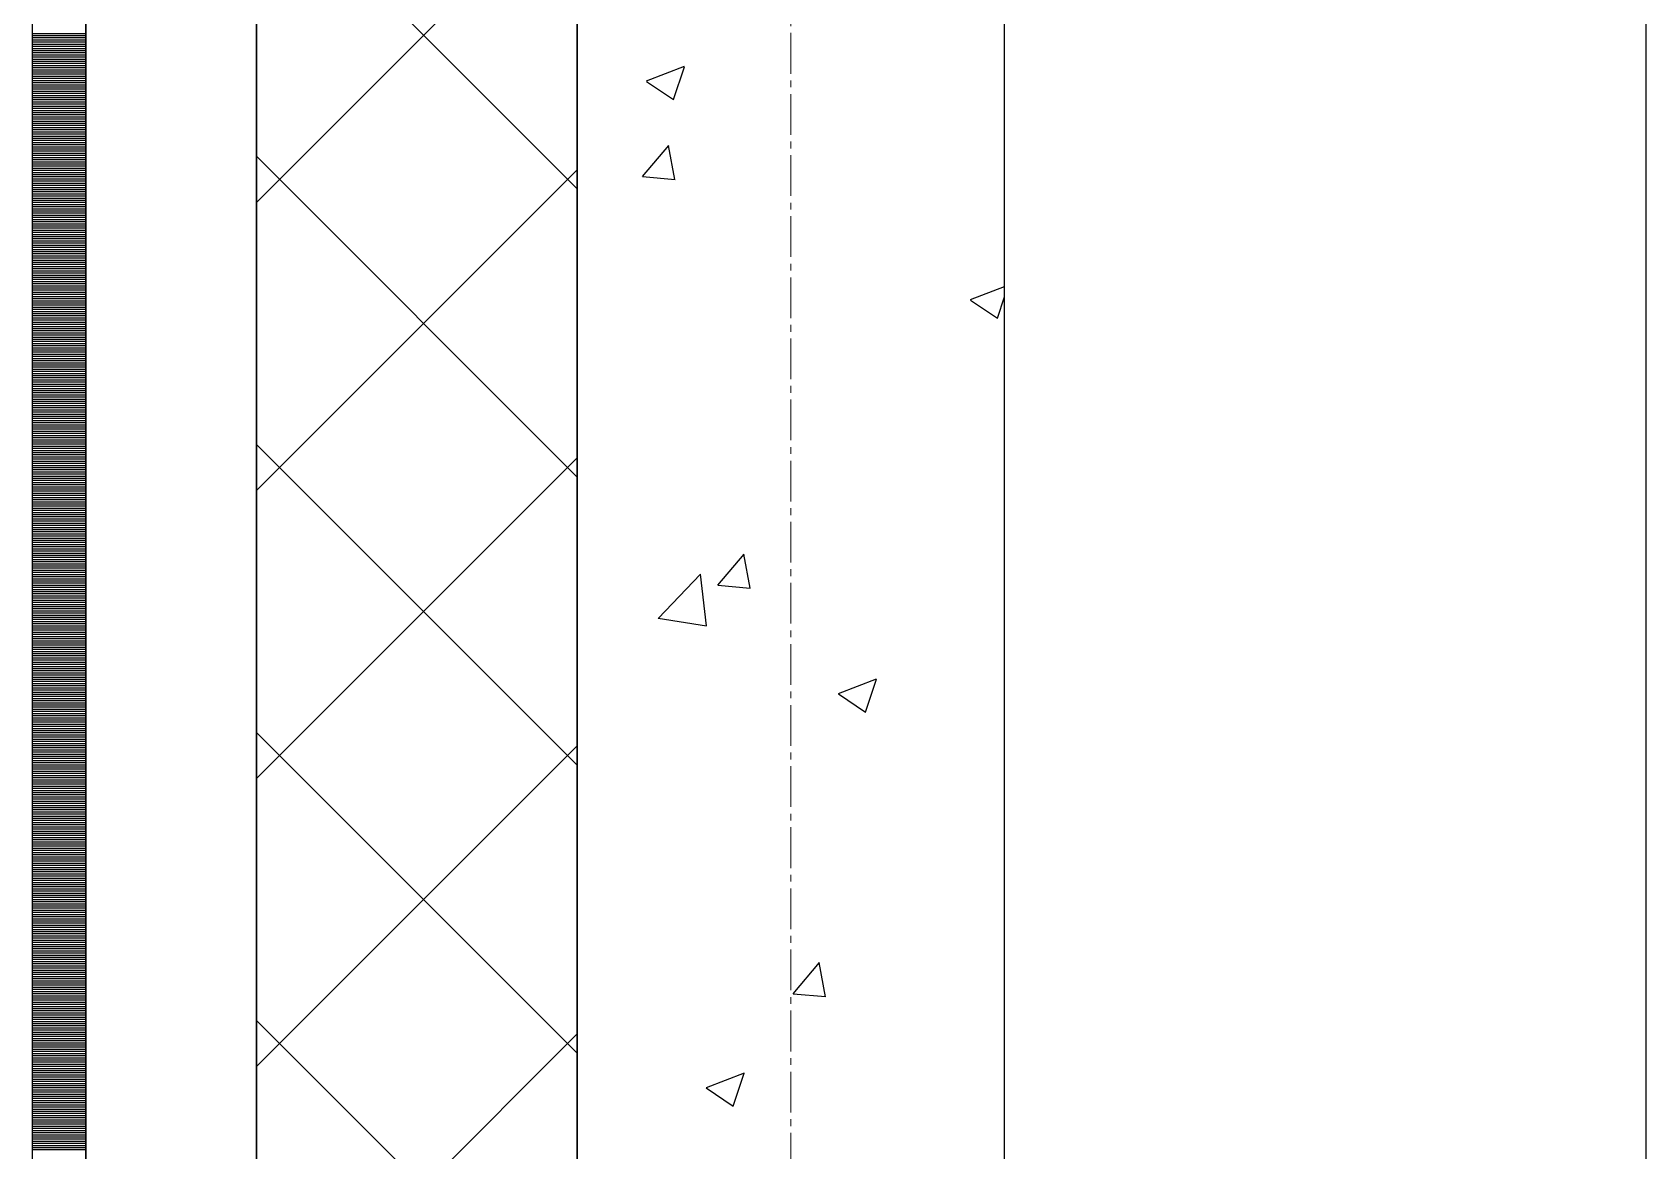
# Model space of a CAD drawing. Header units: millimetres. Extents: x 538266 to 1167394, y 114608 to 637157.
# Drawn here: x 1046079 to 1046834, y 565891 to 566414 of the extents above; entities that cross this region are included whole.
import ezdxf

# ---------------------------------------------------------------- set-up
doc = ezdxf.new("R2010")
doc.units = ezdxf.units.MM
doc.linetypes.add('CENTER2', pattern=[28.575, 19.05, -3.175, 3.175, -3.175])
doc.linetypes.add('DASHED', pattern=[19.05, 12.7, -6.35])
for name, color, linetype, lineweight in [('0) шт стен 3 эт', 150, 'Continuous', 60), ('АР_Стены ПЕНОблок', 52, 'Continuous', 20), ('АР_Тонкая', 254, 'Continuous', 5), ('АР_Утеплитель', 31, 'Continuous', 0), ('АР_Штриховка', 8, 'Continuous', 0)]:
    doc.layers.add(name, color=color, linetype=linetype, lineweight=lineweight)
doc.layers.add('АР_Делит', color=120, linetype='Continuous', lineweight=0, plot=False)
doc.layers.add('КР_Балки-0.5', color=60, linetype='Continuous', lineweight=50, plot=False)
doc.layers.add('РД_Оси_100', color=7, linetype='Continuous', lineweight=0, true_color=0x525252)

# ---------------------------------------------------------------- blocks, each defined once
blk = doc.blocks.new('СОШ_2200_АР_ОСИ_М100_28.05.24')
at = {"layer": 'АР_Делит', "color": 251, "linetype": 'DASHED', "true_color": 0x636466}
blk.add_lwpolyline([(114955, 135155), (114955, -355), (93595.036, -355), (93595.036, 13855), (94145, 13855), (94145, 68320), (66055, 68320), (66055, 13857.73), (83455, 13857.73), (83455, -355), (45245, -355), (45245, 13145), (44695, 13145), (44695, 26755), (45245, 26755), (45245, 68320), (20455, 68320), (20455, 26755), (27955, 26755), (27955, 13145), (-355, 13145), (-355, 100855)], dxfattribs=at)
at = {"layer": 'РД_Оси_100', "color": 251, "linetype": 'CENTER2', "true_color": 0x636466}
blk.add_line((0, -6155), (0, 139938.679), dxfattribs=at)
blk = doc.blocks.new('3_этаж1')
at = {"layer": 'АР_Стены ПЕНОблок', "color": 18, "linetype": 'Continuous', "lineweight": 25, "true_color": 0x000000}
for p, q in [((684283.57, 587568.74), (684283.57, 511368.74)), ((684483.57, 511368.74), (684483.57, 587568.74))]:
    blk.add_line(p, q, dxfattribs=at)
at = {"layer": 'АР_Тонкая', "color": 18, "linetype": 'Continuous', "lineweight": 25, "true_color": 0x000000}
for p, q in [((684028.57, 587568.74), (684028.57, 511368.74)), ((684053.57, 587568.74), (684053.57, 511368.74)), ((684053.57, 511368.74), (684053.57, 587568.74)), ((684133.57, 511368.74), (684133.57, 587568.74))]:
    blk.add_line(p, q, dxfattribs=at)
at = {"layer": 'АР_Утеплитель', "color": 18, "linetype": 'Continuous', "lineweight": 25, "true_color": 0x000000}
for p, q in [((684133.57, 587568.74), (684133.57, 511368.74)), ((684283.57, 511368.74), (684283.57, 587568.74))]:
    blk.add_line(p, q, dxfattribs=at)
at = {"layer": 'АР_Штриховка', "color": 18, "linetype": 'Continuous', "lineweight": 25, "true_color": 0x000000}
for p, q in [((684283.57, 566340.72), (684133.57, 566490.72)), ((684133.57, 566334.44), (684283.57, 566484.44)), ((684028.57, 566413.49), (684053.57, 566413.49)), ((684028.57, 566412.49), (684053.57, 566412.49)), ((684028.57, 566411.49), (684053.57, 566411.49)), ((684028.57, 566410.49), (684053.57, 566410.49)), ((684028.57, 566409.49), (684053.57, 566409.49)), ((684028.57, 566408.49), (684053.57, 566408.49)), ((684028.57, 566407.49), (684053.57, 566407.49)), ((684028.57, 566406.49), (684053.57, 566406.49)), ((684028.57, 566405.49), (684053.57, 566405.49)), ((684028.57, 566404.49), (684053.57, 566404.49)), ((684028.57, 566403.49), (684053.57, 566403.49)), ((684028.57, 566402.49), (684053.57, 566402.49)), ((684028.57, 566401.49), (684053.57, 566401.49)), ((684028.57, 566400.49), (684053.57, 566400.49)), ((684028.57, 566399.49), (684053.57, 566399.49)), ((684028.57, 566398.49), (684053.57, 566398.49)), ((684028.57, 566397.49), (684053.57, 566397.49)), ((684028.57, 566396.49), (684053.57, 566396.49)), ((684028.57, 566395.49), (684053.57, 566395.49)), ((684028.57, 566394.49), (684053.57, 566394.49)), ((684316.06, 566391.26), (684333.85, 566398.09)), ((684328.61, 566382.52), (684333.76, 566397.87)), ((684028.57, 566393.49), (684053.57, 566393.49)), ((684028.57, 566392.49), (684053.57, 566392.49)), ((684028.57, 566391.49), (684053.57, 566391.49)), ((684028.57, 566390.49), (684053.57, 566390.49)), ((684028.57, 566389.49), (684053.57, 566389.49)), ((684028.57, 566388.49), (684053.57, 566388.49)), ((684028.57, 566387.49), (684053.57, 566387.49)), ((684028.57, 566386.49), (684053.57, 566386.49)), ((684315.97, 566391.05), (684328.6, 566382.53)), ((684028.57, 566385.49), (684053.57, 566385.49)), ((684028.57, 566384.49), (684053.57, 566384.49)), ((684028.57, 566383.49), (684053.57, 566383.49)), ((684028.57, 566382.49), (684053.57, 566382.49)), ((684028.57, 566381.49), (684053.57, 566381.49)), ((684028.57, 566380.49), (684053.57, 566380.49)), ((684028.57, 566379.49), (684053.57, 566379.49)), ((684028.57, 566378.49), (684053.57, 566378.49)), ((684028.57, 566377.49), (684053.57, 566377.49)), ((684028.57, 566376.49), (684053.57, 566376.49)), ((684028.57, 566375.49), (684053.57, 566375.49)), ((684028.57, 566374.49), (684053.57, 566374.49)), ((684028.57, 566373.49), (684053.57, 566373.49)), ((684028.57, 566372.49), (684053.57, 566372.49)), ((684028.57, 566371.49), (684053.57, 566371.49)), ((684028.57, 566370.49), (684053.57, 566370.49)), ((684028.57, 566369.49), (684053.57, 566369.49)), ((684028.57, 566368.49), (684053.57, 566368.49)), ((684028.57, 566367.49), (684053.57, 566367.49)), ((684028.57, 566366.49), (684053.57, 566366.49)), ((684028.57, 566365.49), (684053.57, 566365.49)), ((684028.57, 566364.49), (684053.57, 566364.49)), ((684028.57, 566363.49), (684053.57, 566363.49)), ((684028.57, 566362.49), (684053.57, 566362.49)), ((684028.57, 566361.49), (684053.57, 566361.49)), ((684028.57, 566360.49), (684053.57, 566360.49)), ((684028.57, 566359.49), (684053.57, 566359.49)), ((684028.57, 566358.49), (684053.57, 566358.49)), ((684028.57, 566357.49), (684053.57, 566357.49)), ((684028.57, 566356.49), (684053.57, 566356.49)), ((684314.15, 566346.49), (684326.4, 566361.08)), ((684329.21, 566345.13), (684326.28, 566361.05)), ((684028.57, 566355.49), (684053.57, 566355.49)), ((684028.57, 566354.49), (684053.57, 566354.49)), ((684028.57, 566353.49), (684053.57, 566353.49)), ((684028.57, 566352.49), (684053.57, 566352.49)), ((684028.57, 566351.49), (684053.57, 566351.49)), ((684028.57, 566350.49), (684053.57, 566350.49)), ((684028.57, 566349.49), (684053.57, 566349.49)), ((684283.57, 566206.02), (684133.57, 566356.02)), ((684133.57, 566199.73), (684283.57, 566349.73)), ((684028.57, 566348.49), (684053.57, 566348.49)), ((684028.57, 566347.49), (684053.57, 566347.49)), ((684028.57, 566346.49), (684053.57, 566346.49)), ((684028.57, 566345.49), (684053.57, 566345.49)), ((684028.57, 566344.49), (684053.57, 566344.49)), ((684028.57, 566343.49), (684053.57, 566343.49)), ((684028.57, 566342.49), (684053.57, 566342.49)), ((684028.57, 566341.49), (684053.57, 566341.49)), ((684314.15, 566346.48), (684329.34, 566345.15)), ((684028.57, 566340.49), (684053.57, 566340.49)), ((684028.57, 566339.49), (684053.57, 566339.49)), ((684028.57, 566338.49), (684053.57, 566338.49)), ((684028.57, 566337.49), (684053.57, 566337.49)), ((684028.57, 566336.49), (684053.57, 566336.49)), ((684028.57, 566335.49), (684053.57, 566335.49)), ((684028.57, 566334.49), (684053.57, 566334.49)), ((684028.57, 566333.49), (684053.57, 566333.49)), ((684028.57, 566332.49), (684053.57, 566332.49)), ((684028.57, 566331.49), (684053.57, 566331.49)), ((684028.57, 566330.49), (684053.57, 566330.49)), ((684028.57, 566329.49), (684053.57, 566329.49)), ((684028.57, 566328.49), (684053.57, 566328.49)), ((684028.57, 566327.49), (684053.57, 566327.49)), ((684028.57, 566326.49), (684053.57, 566326.49)), ((684028.57, 566325.49), (684053.57, 566325.49)), ((684028.57, 566324.49), (684053.57, 566324.49)), ((684028.57, 566323.49), (684053.57, 566323.49)), ((684028.57, 566322.49), (684053.57, 566322.49)), ((684028.57, 566321.49), (684053.57, 566321.49)), ((684028.57, 566320.49), (684053.57, 566320.49)), ((684028.57, 566319.49), (684053.57, 566319.49)), ((684028.57, 566318.49), (684053.57, 566318.49)), ((684028.57, 566317.49), (684053.57, 566317.49)), ((684028.57, 566316.49), (684053.57, 566316.49)), ((684028.57, 566315.49), (684053.57, 566315.49)), ((684028.57, 566314.49), (684053.57, 566314.49)), ((684028.57, 566313.49), (684053.57, 566313.49)), ((684028.57, 566312.49), (684053.57, 566312.49)), ((684028.57, 566311.49), (684053.57, 566311.49)), ((684028.57, 566310.49), (684053.57, 566310.49)), ((684028.57, 566309.49), (684053.57, 566309.49)), ((684028.57, 566308.49), (684053.57, 566308.49)), ((684028.57, 566307.49), (684053.57, 566307.49)), ((684028.57, 566306.49), (684053.57, 566306.49)), ((684028.57, 566305.49), (684053.57, 566305.49)), ((684028.57, 566304.49), (684053.57, 566304.49)), ((684028.57, 566303.49), (684053.57, 566303.49)), ((684028.57, 566302.49), (684053.57, 566302.49)), ((684028.57, 566301.49), (684053.57, 566301.49)), ((684028.57, 566300.49), (684053.57, 566300.49)), ((684028.57, 566299.49), (684053.57, 566299.49)), ((684028.57, 566298.49), (684053.57, 566298.49)), ((684028.57, 566297.49), (684053.57, 566297.49)), ((684028.57, 566296.49), (684053.57, 566296.49)), ((684028.57, 566295.49), (684053.57, 566295.49)), ((684028.57, 566294.49), (684053.57, 566294.49)), ((684028.57, 566293.49), (684053.57, 566293.49)), ((684028.57, 566292.49), (684053.57, 566292.49)), ((684028.57, 566291.49), (684053.57, 566291.49)), ((684028.57, 566290.49), (684053.57, 566290.49)), ((684028.57, 566289.49), (684053.57, 566289.49)), ((684028.57, 566288.49), (684053.57, 566288.49)), ((684467.58, 566288.78), (684480.22, 566280.26)), ((684467.68, 566288.99), (684483.57, 566295.1)), ((684480.23, 566280.26), (684483.57, 566290.23)), ((684028.57, 566287.49), (684053.57, 566287.49)), ((684028.57, 566286.49), (684053.57, 566286.49)), ((684028.57, 566285.49), (684053.57, 566285.49)), ((684028.57, 566284.49), (684053.57, 566284.49)), ((684028.57, 566283.49), (684053.57, 566283.49)), ((684028.57, 566282.49), (684053.57, 566282.49)), ((684028.57, 566281.49), (684053.57, 566281.49)), ((684028.57, 566280.49), (684053.57, 566280.49)), ((684028.57, 566279.49), (684053.57, 566279.49)), ((684028.57, 566278.49), (684053.57, 566278.49)), ((684028.57, 566277.49), (684053.57, 566277.49)), ((684028.57, 566276.49), (684053.57, 566276.49)), ((684028.57, 566275.49), (684053.57, 566275.49)), ((684028.57, 566274.49), (684053.57, 566274.49)), ((684028.57, 566273.49), (684053.57, 566273.49)), ((684028.57, 566272.49), (684053.57, 566272.49)), ((684028.57, 566271.49), (684053.57, 566271.49)), ((684028.57, 566270.49), (684053.57, 566270.49)), ((684028.57, 566269.49), (684053.57, 566269.49)), ((684028.57, 566268.49), (684053.57, 566268.49)), ((684028.57, 566267.49), (684053.57, 566267.49)), ((684028.57, 566266.49), (684053.57, 566266.49)), ((684028.57, 566265.49), (684053.57, 566265.49)), ((684028.57, 566264.49), (684053.57, 566264.49)), ((684028.57, 566263.49), (684053.57, 566263.49)), ((684028.57, 566262.49), (684053.57, 566262.49)), ((684028.57, 566261.49), (684053.57, 566261.49)), ((684028.57, 566260.49), (684053.57, 566260.49)), ((684028.57, 566259.49), (684053.57, 566259.49)), ((684028.57, 566258.49), (684053.57, 566258.49)), ((684028.57, 566257.49), (684053.57, 566257.49)), ((684028.57, 566256.49), (684053.57, 566256.49)), ((684028.57, 566255.49), (684053.57, 566255.49)), ((684028.57, 566254.49), (684053.57, 566254.49)), ((684028.57, 566253.49), (684053.57, 566253.49)), ((684028.57, 566252.49), (684053.57, 566252.49)), ((684028.57, 566251.49), (684053.57, 566251.49)), ((684028.57, 566250.49), (684053.57, 566250.49)), ((684028.57, 566249.49), (684053.57, 566249.49)), ((684028.57, 566248.49), (684053.57, 566248.49)), ((684028.57, 566247.49), (684053.57, 566247.49)), ((684028.57, 566246.49), (684053.57, 566246.49)), ((684028.57, 566245.49), (684053.57, 566245.49)), ((684028.57, 566244.49), (684053.57, 566244.49)), ((684028.57, 566243.49), (684053.57, 566243.49)), ((684028.57, 566242.49), (684053.57, 566242.49)), ((684028.57, 566241.49), (684053.57, 566241.49)), ((684028.57, 566240.49), (684053.57, 566240.49)), ((684028.57, 566239.49), (684053.57, 566239.49)), ((684028.57, 566238.49), (684053.57, 566238.49)), ((684028.57, 566237.49), (684053.57, 566237.49)), ((684028.57, 566236.49), (684053.57, 566236.49)), ((684028.57, 566235.49), (684053.57, 566235.49)), ((684028.57, 566234.49), (684053.57, 566234.49)), ((684028.57, 566233.49), (684053.57, 566233.49)), ((684028.57, 566232.49), (684053.57, 566232.49)), ((684028.57, 566231.49), (684053.57, 566231.49)), ((684028.57, 566230.49), (684053.57, 566230.49)), ((684028.57, 566229.49), (684053.57, 566229.49)), ((684028.57, 566228.49), (684053.57, 566228.49)), ((684028.57, 566227.49), (684053.57, 566227.49)), ((684028.57, 566226.49), (684053.57, 566226.49)), ((684028.57, 566225.49), (684053.57, 566225.49)), ((684028.57, 566224.49), (684053.57, 566224.49)), ((684028.57, 566223.49), (684053.57, 566223.49)), ((684028.57, 566222.49), (684053.57, 566222.49)), ((684028.57, 566221.49), (684053.57, 566221.49)), ((684028.57, 566220.49), (684053.57, 566220.49)), ((684283.57, 566071.31), (684133.57, 566221.31)), ((684028.57, 566219.49), (684053.57, 566219.49)), ((684028.57, 566218.49), (684053.57, 566218.49)), ((684028.57, 566217.49), (684053.57, 566217.49)), ((684028.57, 566216.49), (684053.57, 566216.49)), ((684028.57, 566215.49), (684053.57, 566215.49)), ((684028.57, 566214.49), (684053.57, 566214.49)), ((684028.57, 566213.49), (684053.57, 566213.49)), ((684133.57, 566065.03), (684283.57, 566215.03)), ((684028.57, 566212.49), (684053.57, 566212.49)), ((684028.57, 566211.49), (684053.57, 566211.49)), ((684028.57, 566210.49), (684053.57, 566210.49)), ((684028.57, 566209.49), (684053.57, 566209.49)), ((684028.57, 566208.49), (684053.57, 566208.49)), ((684028.57, 566207.49), (684053.57, 566207.49)), ((684028.57, 566206.49), (684053.57, 566206.49)), ((684028.57, 566205.49), (684053.57, 566205.49)), ((684028.57, 566204.49), (684053.57, 566204.49)), ((684028.57, 566203.49), (684053.57, 566203.49)), ((684028.57, 566202.49), (684053.57, 566202.49)), ((684028.57, 566201.49), (684053.57, 566201.49)), ((684028.57, 566200.49), (684053.57, 566200.49)), ((684028.57, 566199.49), (684053.57, 566199.49)), ((684028.57, 566198.49), (684053.57, 566198.49)), ((684028.57, 566197.49), (684053.57, 566197.49)), ((684028.57, 566196.49), (684053.57, 566196.49)), ((684028.57, 566195.49), (684053.57, 566195.49)), ((684028.57, 566194.49), (684053.57, 566194.49)), ((684028.57, 566193.49), (684053.57, 566193.49)), ((684028.57, 566192.49), (684053.57, 566192.49)), ((684028.57, 566191.49), (684053.57, 566191.49)), ((684028.57, 566190.49), (684053.57, 566190.49)), ((684028.57, 566189.49), (684053.57, 566189.49)), ((684028.57, 566188.49), (684053.57, 566188.49)), ((684028.57, 566187.49), (684053.57, 566187.49)), ((684028.57, 566186.49), (684053.57, 566186.49)), ((684028.57, 566185.49), (684053.57, 566185.49)), ((684028.57, 566184.49), (684053.57, 566184.49)), ((684028.57, 566183.49), (684053.57, 566183.49)), ((684028.57, 566182.49), (684053.57, 566182.49)), ((684028.57, 566181.49), (684053.57, 566181.49)), ((684028.57, 566180.49), (684053.57, 566180.49)), ((684028.57, 566179.49), (684053.57, 566179.49)), ((684028.57, 566178.49), (684053.57, 566178.49)), ((684028.57, 566177.49), (684053.57, 566177.49)), ((684028.57, 566176.49), (684053.57, 566176.49)), ((684028.57, 566175.49), (684053.57, 566175.49)), ((684028.57, 566174.49), (684053.57, 566174.49)), ((684028.57, 566173.49), (684053.57, 566173.49)), ((684028.57, 566172.49), (684053.57, 566172.49)), ((684028.57, 566171.49), (684053.57, 566171.49)), ((684028.57, 566170.49), (684053.57, 566170.49)), ((684028.57, 566169.49), (684053.57, 566169.49)), ((684028.57, 566168.49), (684053.57, 566168.49)), ((684349.4, 566155.43), (684361.64, 566170.02)), ((684364.46, 566154.07), (684361.52, 566169.99)), ((684028.57, 566167.49), (684053.57, 566167.49)), ((684028.57, 566166.49), (684053.57, 566166.49)), ((684028.57, 566165.49), (684053.57, 566165.49)), ((684028.57, 566164.49), (684053.57, 566164.49)), ((684028.57, 566163.49), (684053.57, 566163.49)), ((684028.57, 566162.49), (684053.57, 566162.49)), ((684028.57, 566161.49), (684053.57, 566161.49)), ((684028.57, 566160.49), (684053.57, 566160.49)), ((684321.51, 566139.94), (684341.29, 566160.56)), ((684344.09, 566136.44), (684341.28, 566160.56)), ((684028.57, 566159.49), (684053.57, 566159.49)), ((684028.57, 566158.49), (684053.57, 566158.49)), ((684028.57, 566157.49), (684053.57, 566157.49)), ((684028.57, 566156.49), (684053.57, 566156.49)), ((684028.57, 566155.49), (684053.57, 566155.49)), ((684028.57, 566154.49), (684053.57, 566154.49)), ((684028.57, 566153.49), (684053.57, 566153.49)), ((684028.57, 566152.49), (684053.57, 566152.49)), ((684349.4, 566155.42), (684364.58, 566154.09)), ((684028.57, 566151.49), (684053.57, 566151.49)), ((684028.57, 566150.49), (684053.57, 566150.49)), ((684028.57, 566149.49), (684053.57, 566149.49)), ((684028.57, 566148.49), (684053.57, 566148.49)), ((684028.57, 566147.49), (684053.57, 566147.49)), ((684028.57, 566146.49), (684053.57, 566146.49)), ((684028.57, 566145.49), (684053.57, 566145.49)), ((684028.57, 566144.49), (684053.57, 566144.49)), ((684028.57, 566143.49), (684053.57, 566143.49)), ((684028.57, 566142.49), (684053.57, 566142.49)), ((684028.57, 566141.49), (684053.57, 566141.49)), ((684028.57, 566140.49), (684053.57, 566140.49)), ((684028.57, 566139.49), (684053.57, 566139.49)), ((684028.57, 566138.49), (684053.57, 566138.49)), ((684028.57, 566137.49), (684053.57, 566137.49)), ((684321.5, 566139.96), (684344.09, 566136.46)), ((684028.57, 566136.49), (684053.57, 566136.49)), ((684028.57, 566135.49), (684053.57, 566135.49)), ((684028.57, 566134.49), (684053.57, 566134.49)), ((684028.57, 566133.49), (684053.57, 566133.49)), ((684028.57, 566132.49), (684053.57, 566132.49)), ((684028.57, 566131.49), (684053.57, 566131.49)), ((684028.57, 566130.49), (684053.57, 566130.49)), ((684028.57, 566129.49), (684053.57, 566129.49)), ((684028.57, 566128.49), (684053.57, 566128.49)), ((684028.57, 566127.49), (684053.57, 566127.49)), ((684028.57, 566126.49), (684053.57, 566126.49)), ((684028.57, 566125.49), (684053.57, 566125.49)), ((684028.57, 566124.49), (684053.57, 566124.49)), ((684028.57, 566123.49), (684053.57, 566123.49)), ((684028.57, 566122.49), (684053.57, 566122.49)), ((684028.57, 566121.49), (684053.57, 566121.49)), ((684028.57, 566120.49), (684053.57, 566120.49)), ((684028.57, 566119.49), (684053.57, 566119.49)), ((684028.57, 566118.49), (684053.57, 566118.49)), ((684028.57, 566117.49), (684053.57, 566117.49)), ((684028.57, 566116.49), (684053.57, 566116.49)), ((684028.57, 566115.49), (684053.57, 566115.49)), ((684028.57, 566114.49), (684053.57, 566114.49)), ((684028.57, 566113.49), (684053.57, 566113.49)), ((684028.57, 566112.49), (684053.57, 566112.49)), ((684028.57, 566111.49), (684053.57, 566111.49)), ((684028.57, 566110.49), (684053.57, 566110.49)), ((684028.57, 566109.49), (684053.57, 566109.49)), ((684028.57, 566108.49), (684053.57, 566108.49)), ((684028.57, 566107.49), (684053.57, 566107.49)), ((684405.88, 566104.81), (684423.66, 566111.63)), ((684418.43, 566096.07), (684423.58, 566111.42)), ((684028.57, 566106.49), (684053.57, 566106.49)), ((684028.57, 566105.49), (684053.57, 566105.49)), ((684028.57, 566104.49), (684053.57, 566104.49)), ((684028.57, 566103.49), (684053.57, 566103.49)), ((684028.57, 566102.49), (684053.57, 566102.49)), ((684028.57, 566101.49), (684053.57, 566101.49)), ((684028.57, 566100.49), (684053.57, 566100.49)), ((684405.78, 566104.59), (684418.42, 566096.07)), ((684028.57, 566099.49), (684053.57, 566099.49)), ((684028.57, 566098.49), (684053.57, 566098.49)), ((684028.57, 566097.49), (684053.57, 566097.49)), ((684028.57, 566096.49), (684053.57, 566096.49)), ((684028.57, 566095.49), (684053.57, 566095.49)), ((684028.57, 566094.49), (684053.57, 566094.49)), ((684028.57, 566093.49), (684053.57, 566093.49)), ((684028.57, 566092.49), (684053.57, 566092.49)), ((684028.57, 566091.49), (684053.57, 566091.49)), ((684028.57, 566090.49), (684053.57, 566090.49)), ((684028.57, 566089.49), (684053.57, 566089.49)), ((684028.57, 566088.49), (684053.57, 566088.49)), ((684028.57, 566087.49), (684053.57, 566087.49)), ((684028.57, 566086.49), (684053.57, 566086.49)), ((684028.57, 566085.49), (684053.57, 566085.49)), ((684028.57, 566084.49), (684053.57, 566084.49)), ((684283.57, 565936.61), (684133.57, 566086.61)), ((684028.57, 566083.49), (684053.57, 566083.49)), ((684028.57, 566082.49), (684053.57, 566082.49)), ((684028.57, 566081.49), (684053.57, 566081.49)), ((684028.57, 566080.49), (684053.57, 566080.49)), ((684028.57, 566079.49), (684053.57, 566079.49)), ((684028.57, 566078.49), (684053.57, 566078.49)), ((684028.57, 566077.49), (684053.57, 566077.49)), ((684133.57, 565930.32), (684283.57, 566080.32)), ((684028.57, 566076.49), (684053.57, 566076.49)), ((684028.57, 566075.49), (684053.57, 566075.49)), ((684028.57, 566074.49), (684053.57, 566074.49)), ((684028.57, 566073.49), (684053.57, 566073.49)), ((684028.57, 566072.49), (684053.57, 566072.49)), ((684028.57, 566071.49), (684053.57, 566071.49)), ((684028.57, 566070.49), (684053.57, 566070.49)), ((684028.57, 566069.49), (684053.57, 566069.49)), ((684028.57, 566068.49), (684053.57, 566068.49)), ((684028.57, 566067.49), (684053.57, 566067.49)), ((684028.57, 566066.49), (684053.57, 566066.49)), ((684028.57, 566065.49), (684053.57, 566065.49)), ((684028.57, 566064.49), (684053.57, 566064.49)), ((684028.57, 566063.49), (684053.57, 566063.49)), ((684028.57, 566062.49), (684053.57, 566062.49)), ((684028.57, 566061.49), (684053.57, 566061.49)), ((684028.57, 566060.49), (684053.57, 566060.49)), ((684028.57, 566059.49), (684053.57, 566059.49)), ((684028.57, 566058.49), (684053.57, 566058.49)), ((684028.57, 566057.49), (684053.57, 566057.49)), ((684028.57, 566056.49), (684053.57, 566056.49)), ((684028.57, 566055.49), (684053.57, 566055.49)), ((684028.57, 566054.49), (684053.57, 566054.49)), ((684028.57, 566053.49), (684053.57, 566053.49)), ((684028.57, 566052.49), (684053.57, 566052.49)), ((684028.57, 566051.49), (684053.57, 566051.49)), ((684028.57, 566050.49), (684053.57, 566050.49)), ((684028.57, 566049.49), (684053.57, 566049.49)), ((684028.57, 566048.49), (684053.57, 566048.49)), ((684028.57, 566047.49), (684053.57, 566047.49)), ((684028.57, 566046.49), (684053.57, 566046.49)), ((684028.57, 566045.49), (684053.57, 566045.49)), ((684028.57, 566044.49), (684053.57, 566044.49)), ((684028.57, 566043.49), (684053.57, 566043.49)), ((684028.57, 566042.49), (684053.57, 566042.49)), ((684028.57, 566041.49), (684053.57, 566041.49)), ((684028.57, 566040.49), (684053.57, 566040.49)), ((684028.57, 566039.49), (684053.57, 566039.49)), ((684028.57, 566038.49), (684053.57, 566038.49)), ((684028.57, 566037.49), (684053.57, 566037.49)), ((684028.57, 566036.49), (684053.57, 566036.49)), ((684028.57, 566035.49), (684053.57, 566035.49)), ((684028.57, 566034.49), (684053.57, 566034.49)), ((684028.57, 566033.49), (684053.57, 566033.49)), ((684028.57, 566032.49), (684053.57, 566032.49)), ((684028.57, 566031.49), (684053.57, 566031.49)), ((684028.57, 566030.49), (684053.57, 566030.49)), ((684028.57, 566029.49), (684053.57, 566029.49)), ((684028.57, 566028.49), (684053.57, 566028.49)), ((684028.57, 566027.49), (684053.57, 566027.49)), ((684028.57, 566026.49), (684053.57, 566026.49)), ((684028.57, 566025.49), (684053.57, 566025.49)), ((684028.57, 566024.49), (684053.57, 566024.49)), ((684028.57, 566023.49), (684053.57, 566023.49)), ((684028.57, 566022.49), (684053.57, 566022.49)), ((684028.57, 566021.49), (684053.57, 566021.49)), ((684028.57, 566020.49), (684053.57, 566020.49)), ((684028.57, 566019.49), (684053.57, 566019.49)), ((684028.57, 566018.49), (684053.57, 566018.49)), ((684028.57, 566017.49), (684053.57, 566017.49)), ((684028.57, 566016.49), (684053.57, 566016.49)), ((684028.57, 566015.49), (684053.57, 566015.49)), ((684028.57, 566014.49), (684053.57, 566014.49)), ((684028.57, 566013.49), (684053.57, 566013.49)), ((684028.57, 566012.49), (684053.57, 566012.49)), ((684028.57, 566011.49), (684053.57, 566011.49)), ((684028.57, 566010.49), (684053.57, 566010.49)), ((684028.57, 566009.49), (684053.57, 566009.49)), ((684028.57, 566008.49), (684053.57, 566008.49)), ((684028.57, 566007.49), (684053.57, 566007.49)), ((684028.57, 566006.49), (684053.57, 566006.49)), ((684028.57, 566005.49), (684053.57, 566005.49)), ((684028.57, 566004.49), (684053.57, 566004.49)), ((684028.57, 566003.49), (684053.57, 566003.49)), ((684028.57, 566002.49), (684053.57, 566002.49)), ((684028.57, 566001.49), (684053.57, 566001.49)), ((684028.57, 566000.49), (684053.57, 566000.49)), ((684028.57, 565999.49), (684053.57, 565999.49)), ((684028.57, 565998.49), (684053.57, 565998.49)), ((684028.57, 565997.49), (684053.57, 565997.49)), ((684028.57, 565996.49), (684053.57, 565996.49)), ((684028.57, 565995.49), (684053.57, 565995.49)), ((684028.57, 565994.49), (684053.57, 565994.49)), ((684028.57, 565993.49), (684053.57, 565993.49)), ((684028.57, 565992.49), (684053.57, 565992.49)), ((684028.57, 565991.49), (684053.57, 565991.49)), ((684028.57, 565990.49), (684053.57, 565990.49)), ((684028.57, 565989.49), (684053.57, 565989.49)), ((684028.57, 565988.49), (684053.57, 565988.49)), ((684028.57, 565987.49), (684053.57, 565987.49)), ((684028.57, 565986.49), (684053.57, 565986.49)), ((684028.57, 565985.49), (684053.57, 565985.49)), ((684028.57, 565984.49), (684053.57, 565984.49)), ((684028.57, 565983.49), (684053.57, 565983.49)), ((684028.57, 565982.49), (684053.57, 565982.49)), ((684028.57, 565981.49), (684053.57, 565981.49)), ((684028.57, 565980.49), (684053.57, 565980.49)), ((684028.57, 565979.49), (684053.57, 565979.49)), ((684384.64, 565964.37), (684396.89, 565978.97)), ((684399.7, 565963.01), (684396.76, 565978.93)), ((684028.57, 565978.49), (684053.57, 565978.49)), ((684028.57, 565977.49), (684053.57, 565977.49)), ((684028.57, 565976.49), (684053.57, 565976.49)), ((684028.57, 565975.49), (684053.57, 565975.49)), ((684028.57, 565974.49), (684053.57, 565974.49)), ((684028.57, 565973.49), (684053.57, 565973.49)), ((684028.57, 565972.49), (684053.57, 565972.49)), ((684028.57, 565971.49), (684053.57, 565971.49)), ((684028.57, 565970.49), (684053.57, 565970.49)), ((684028.57, 565969.49), (684053.57, 565969.49)), ((684028.57, 565968.49), (684053.57, 565968.49)), ((684028.57, 565967.49), (684053.57, 565967.49)), ((684028.57, 565966.49), (684053.57, 565966.49)), ((684028.57, 565965.49), (684053.57, 565965.49)), ((684028.57, 565964.49), (684053.57, 565964.49)), ((684384.64, 565964.36), (684399.82, 565963.04)), ((684028.57, 565963.49), (684053.57, 565963.49)), ((684028.57, 565962.49), (684053.57, 565962.49)), ((684028.57, 565961.49), (684053.57, 565961.49)), ((684028.57, 565960.49), (684053.57, 565960.49)), ((684028.57, 565959.49), (684053.57, 565959.49)), ((684028.57, 565958.49), (684053.57, 565958.49)), ((684028.57, 565957.49), (684053.57, 565957.49)), ((684028.57, 565956.49), (684053.57, 565956.49)), ((684028.57, 565955.49), (684053.57, 565955.49)), ((684028.57, 565954.49), (684053.57, 565954.49)), ((684028.57, 565953.49), (684053.57, 565953.49)), ((684028.57, 565952.49), (684053.57, 565952.49)), ((684028.57, 565951.49), (684053.57, 565951.49)), ((684028.57, 565950.49), (684053.57, 565950.49)), ((684028.57, 565949.49), (684053.57, 565949.49)), ((684283.57, 565801.91), (684133.57, 565951.91)), ((684028.57, 565948.49), (684053.57, 565948.49)), ((684028.57, 565947.49), (684053.57, 565947.49)), ((684028.57, 565946.49), (684053.57, 565946.49)), ((684028.57, 565945.49), (684053.57, 565945.49)), ((684028.57, 565944.49), (684053.57, 565944.49)), ((684028.57, 565943.49), (684053.57, 565943.49)), ((684028.57, 565942.49), (684053.57, 565942.49)), ((684028.57, 565941.49), (684053.57, 565941.49)), ((684133.57, 565795.62), (684283.57, 565945.62)), ((684028.57, 565940.49), (684053.57, 565940.49)), ((684028.57, 565939.49), (684053.57, 565939.49)), ((684028.57, 565938.49), (684053.57, 565938.49)), ((684028.57, 565937.49), (684053.57, 565937.49)), ((684028.57, 565936.49), (684053.57, 565936.49)), ((684028.57, 565935.49), (684053.57, 565935.49)), ((684028.57, 565934.49), (684053.57, 565934.49)), ((684028.57, 565933.49), (684053.57, 565933.49)), ((684028.57, 565932.49), (684053.57, 565932.49)), ((684028.57, 565931.49), (684053.57, 565931.49)), ((684028.57, 565930.49), (684053.57, 565930.49)), ((684028.57, 565929.49), (684053.57, 565929.49)), ((684028.57, 565928.49), (684053.57, 565928.49)), ((684028.57, 565927.49), (684053.57, 565927.49)), ((684028.57, 565926.49), (684053.57, 565926.49)), ((684344.07, 565920.62), (684361.86, 565927.45)), ((684356.62, 565911.88), (684361.77, 565927.23)), ((684028.57, 565925.49), (684053.57, 565925.49)), ((684028.57, 565924.49), (684053.57, 565924.49)), ((684028.57, 565923.49), (684053.57, 565923.49)), ((684028.57, 565922.49), (684053.57, 565922.49)), ((684028.57, 565921.49), (684053.57, 565921.49)), ((684028.57, 565920.49), (684053.57, 565920.49)), ((684028.57, 565919.49), (684053.57, 565919.49)), ((684028.57, 565918.49), (684053.57, 565918.49)), ((684343.98, 565920.41), (684356.61, 565911.88)), ((684028.57, 565917.49), (684053.57, 565917.49)), ((684028.57, 565916.49), (684053.57, 565916.49)), ((684028.57, 565915.49), (684053.57, 565915.49)), ((684028.57, 565914.49), (684053.57, 565914.49)), ((684028.57, 565913.49), (684053.57, 565913.49)), ((684028.57, 565912.49), (684053.57, 565912.49)), ((684028.57, 565911.49), (684053.57, 565911.49)), ((684028.57, 565910.49), (684053.57, 565910.49)), ((684028.57, 565909.49), (684053.57, 565909.49)), ((684028.57, 565908.49), (684053.57, 565908.49)), ((684028.57, 565907.49), (684053.57, 565907.49)), ((684028.57, 565906.49), (684053.57, 565906.49)), ((684028.57, 565905.49), (684053.57, 565905.49)), ((684028.57, 565904.49), (684053.57, 565904.49)), ((684028.57, 565903.49), (684053.57, 565903.49)), ((684028.57, 565902.49), (684053.57, 565902.49)), ((684028.57, 565901.49), (684053.57, 565901.49)), ((684028.57, 565900.49), (684053.57, 565900.49)), ((684028.57, 565899.49), (684053.57, 565899.49)), ((684028.57, 565898.49), (684053.57, 565898.49)), ((684028.57, 565897.49), (684053.57, 565897.49)), ((684028.57, 565896.49), (684053.57, 565896.49)), ((684028.57, 565895.49), (684053.57, 565895.49)), ((684028.57, 565894.49), (684053.57, 565894.49)), ((684028.57, 565893.49), (684053.57, 565893.49)), ((684028.57, 565892.49), (684053.57, 565892.49)), ((684028.57, 565891.49), (684053.57, 565891.49))]:
    blk.add_line(p, q, dxfattribs=at)
at = {"layer": 'КР_Балки-0.5', "color": 18, "lineweight": 25, "ltscale": 200, "true_color": 0x000000}
for p, q in [((684283.57, 561068.74), (684283.57, 587568.74)), ((684783.57, 587568.74), (684783.57, 561068.74))]:
    blk.add_line(p, q, dxfattribs=at)

msp = doc.modelspace()

# ---------------------------------------------------------------- block references
at = {"layer": '0) шт стен 3 эт', "color": 5, "lineweight": 25}
msp.add_blockref('3_этаж1', (362050.01, 0), dxfattribs=at)
at = {"layer": 'РД_Оси_100', "lineweight": 25}
msp.add_blockref('СОШ_2200_АР_ОСИ_М100_28.05.24', (1046433.58, 496768.74), dxfattribs=at)

doc.saveas('drawing.dxf')
